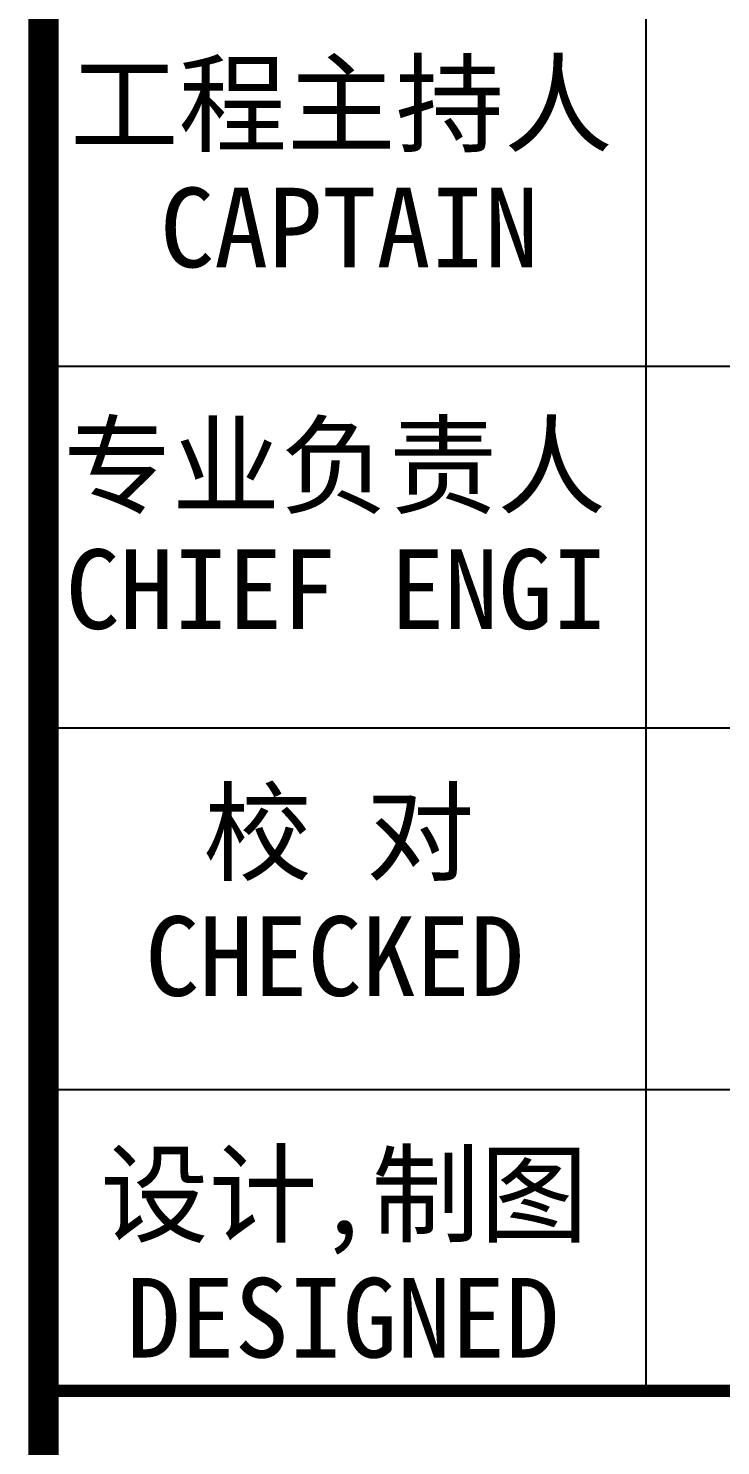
# Model space of a CAD drawing. Extents: x 1036631 to 1215829, y 514619 to 909419.
# Drawn here: x 1205030 to 1208618, y 756913 to 764257 of the extents above; entities that cross this region are included whole.
import ezdxf

# ---------------------------------------------------------------- set-up
doc = ezdxf.new("R2010")
doc.units = 0
doc.header["$LTSCALE"] = 1000
doc.header["$MEASUREMENT"] = 0
doc.layers.add('图框', color=7, linetype='Continuous')
doc.styles.add('STYLE-黑体', font='simhei.ttf')

msp = doc.modelspace()

# ---------------------------------------------------------------- linework, layer by layer
at = {"layer": '图框', "color": 4}
msp.add_line((1205109.1, 781818.7), (1205109.1, 717818.7), dxfattribs=at)
at = {"layer": '图框', "color": 0}
for p, q in [((1205109.1, 762506.5), (1214193.9, 762506.5)), ((1205109.1, 760632.5), (1214193.9, 760632.5)), ((1205109.1, 758758.4), (1214193.9, 758758.4)), ((1205109.1, 757196.7), (1214193.9, 757196.7))]:
    msp.add_line(p, q, dxfattribs=at)
at = {"layer": '图框', "color": 4, "const_width": 157.7}
msp.add_lwpolyline([(1205109.1, 781818.7), (1205109.1, 717818.7)], dxfattribs=at)
msp.add_lwpolyline([(1205109.1, 781818.7), (1214229.1, 781818.7), (1214229.1, 717818.7), (1205109.1, 717818.7)], close=True, dxfattribs=at)
at = {"layer": '图框', "color": 0}
msp.add_lwpolyline([(1208232.5, 757196.7), (1208232.5, 766254.7)], dxfattribs=at)
at = {"layer": '图框', "color": 0, "const_width": 63.2}
msp.add_lwpolyline([(1205109.1, 757196.7), (1214193.9, 757196.7)], dxfattribs=at)

# ---------------------------------------------------------------- texts
at = {"layer": '图框', "color": 0, "style": 'STYLE-黑体'}
for s, p in [('工程主持人', (1205246.1, 763659.5)), ('CAPTAIN', (1205712.5, 763019.1)), ('专业负责人', (1205211, 761785.4)), ('CHIEF ENGI', (1205223.1, 761145)), ('校 对', (1205936.5, 759883.9)), ('CHECKED  ', (1205635.6, 759243.6)), ('设计,制图', (1205402.9, 758009.9)), ('DESIGNED ', (1205537.8, 757369.5))]:
    msp.add_text(s, height=412.3, dxfattribs=at).set_placement(p)

doc.saveas('drawing.dxf')
